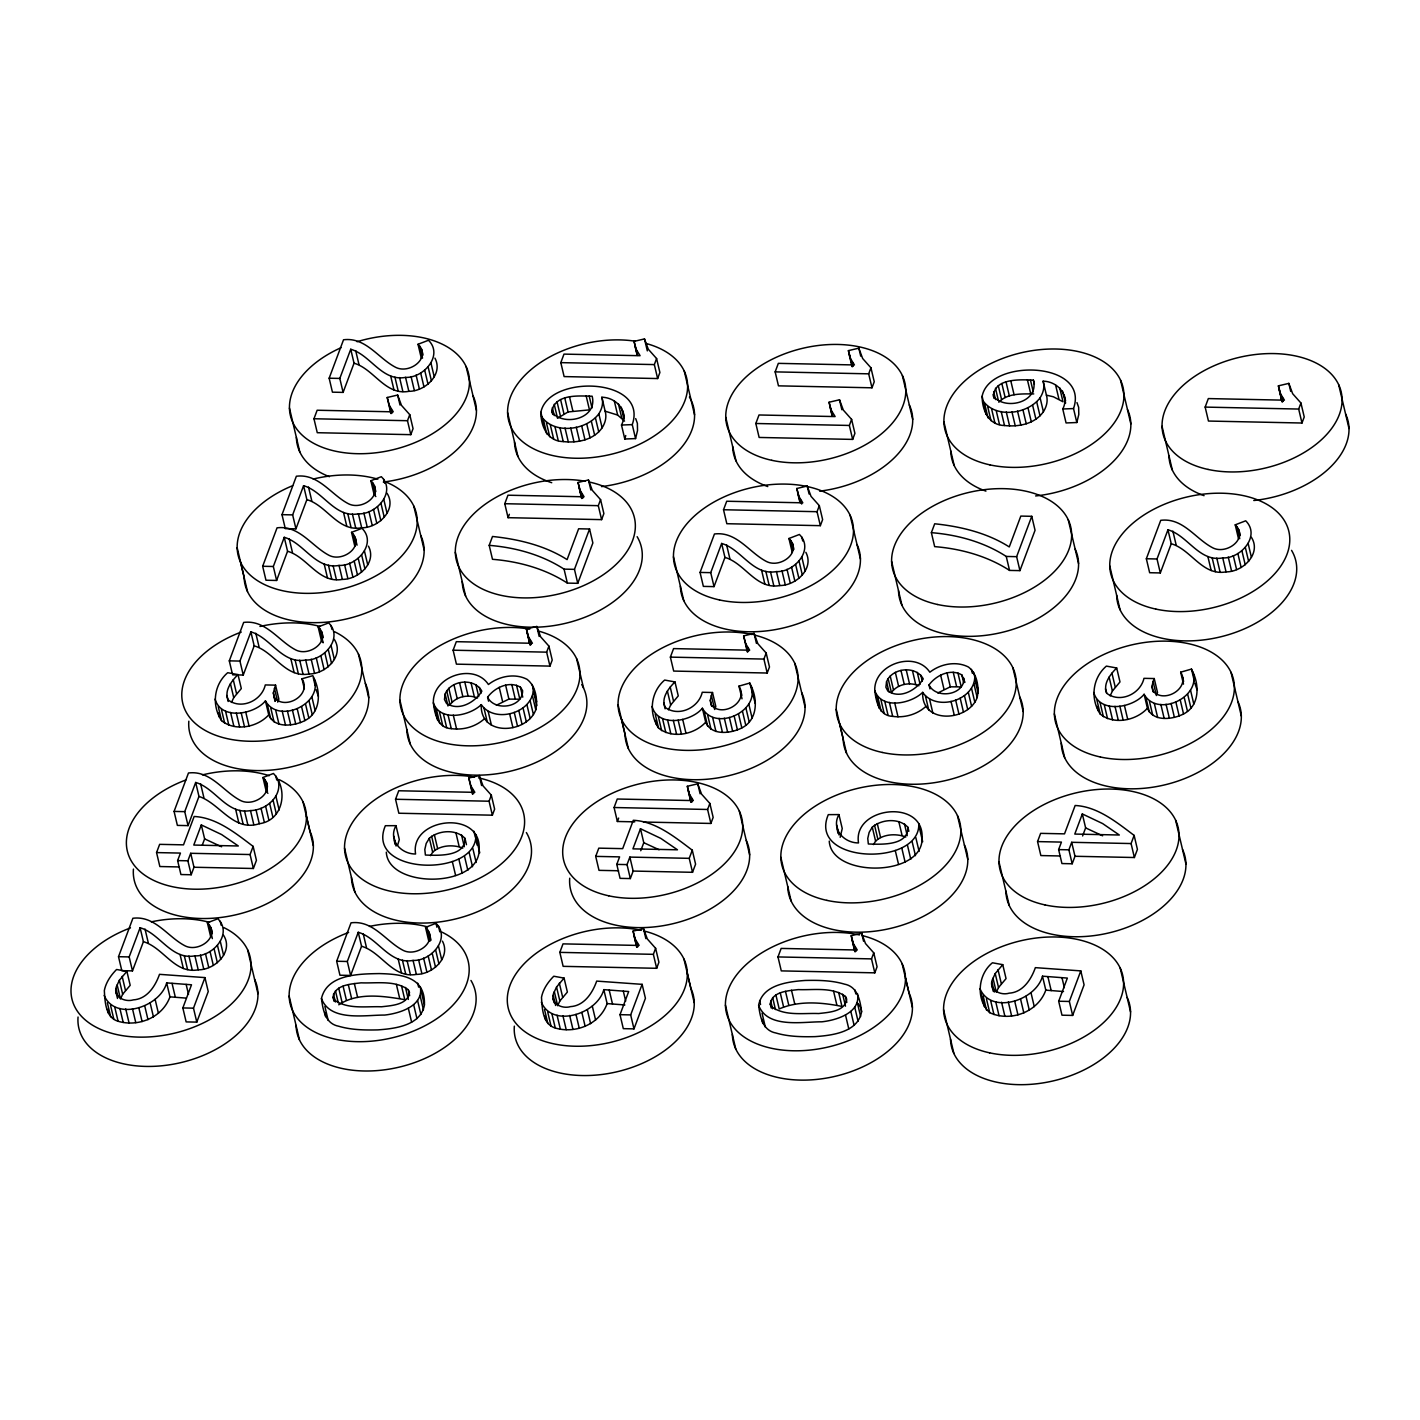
<?xml version="1.0" encoding="UTF-8"?>
<svg xmlns="http://www.w3.org/2000/svg" width="1420" height="1420" viewBox="0 0 1420 1420"><rect width="100%" height="100%" fill="white"/><g stroke="black" fill="none" stroke-linecap="round" stroke-linejoin="round"><path stroke-width="1.5" d="M386.311 852.16C388.175 888.902 480.705 888.512 479.161 848.663C480.741 809.293 409.617 817.938 415.581 854.006C400.848 854.094 387.962 839.877 396.002 825.659L385.37 825.712C364.319 875.181 477.741 878.146 475.86 834.694M829.262 841.084C831.126 877.826 923.639 877.436 922.095 837.587C923.674 798.235 852.55 806.862 858.514 842.93C843.782 843.018 830.895 828.801 838.936 814.583L828.304 814.636C807.27 864.105 920.675 867.07 918.793 823.635M433.366 702.811C432.301 676.364 473.925 662.359 488.427 684.493C499.041 676.168 514.75 672.973 527.068 679.328C535.731 686.002 537.914 699.598 535.766 709.805C527.015 733.838 479.694 737.033 481.291 704.639C469.576 716.071 439.969 722.212 433.366 702.811C434.662 713.674 437.68 728.158 451.276 728.637C463.186 730.306 475.7 726.774 484.593 718.609M874.773 690.528C873.708 664.098 915.332 650.094 929.834 672.228C940.448 663.885 956.175 660.708 968.476 667.045C977.137 673.719 979.321 687.316 977.173 697.522C968.422 721.573 921.101 724.768 922.698 692.374C910.983 703.787 881.376 709.947 874.773 690.528C876.069 701.391 879.086 715.893 892.683 716.372C904.593 718.041 917.107 714.509 926 706.326M878.075 704.497L878.181 700.237M117.168 984.983C111.364 995.651 123.984 1002.715 133.338 999.875C147.076 999.059 155.383 986.101 159.501 974.333L204.941 977.599L208.243 991.55L196.794 1022.116L186.144 1021.903L182.843 1007.934L191.505 984.788L166.655 982.889L169.956 996.84C162.59 1017.412 138.379 1027.352 118.091 1021.264C105.4 1017.554 104.974 1001.437 104.334 990.574C105.896 982.374 110.831 975.327 116.582 969.487L126.895 971.351L130.196 985.32L122.67 994.231L120.469 998.952L117.168 984.983L119.369 980.261L126.895 971.351M554.35 991.728C548.546 1002.396 561.166 1009.46 570.52 1006.62C584.241 1005.804 592.566 992.864 596.684 981.096L642.124 984.344L645.425 998.313L633.977 1028.879L623.309 1028.648L620.007 1014.679L628.687 991.533L603.819 989.633L607.121 1003.585C599.772 1024.157 575.561 1034.097 555.273 1028.009C542.582 1024.317 542.156 1008.182 541.499 997.319C543.079 989.119 548.014 982.072 553.764 976.232L564.077 978.096L567.379 992.065L559.853 1000.976L557.652 1005.697L554.35 991.728L556.551 987.024L564.077 978.096M993.024 978.291C987.202 988.941 999.84 996.023 1009.194 993.166C1022.915 992.349 1031.239 979.409 1035.357 967.641L1080.797 970.889L1084.081 984.859L1072.65 1015.424L1061.982 1015.194L1058.681 1001.242L1067.361 978.078L1042.493 976.179L1045.794 990.148C1038.038 1012.069 1010.33 1022.365 989.722 1012.673C975.735 999.822 977.617 974.723 992.438 962.778L1002.751 964.659L1006.052 978.611L998.526 987.521L996.307 992.243L993.024 978.291L995.225 973.57L1002.751 964.659M215.095 699.101C220.952 720.437 254.233 714.597 265.433 700.894L268.735 714.863C257.481 727.306 235.081 731.797 221.538 720.65C211.474 705.314 213.763 684.653 227.697 672.707L238.01 674.589L241.311 688.558L233.732 697.646L231.478 702.456M652.046 706.45C657.904 727.785 691.185 721.928 702.385 708.243L705.687 722.194C694.433 734.637 672.033 739.145 658.507 727.981C648.425 712.662 650.715 692.001 664.649 680.056L674.979 681.937L678.263 695.889L670.684 704.995L668.447 709.805M1093.773 692.498C1099.63 713.834 1132.894 707.976 1144.112 694.291L1147.413 708.243C1136.16 720.685 1113.759 725.194 1100.216 714.047C1090.134 698.711 1092.441 678.05 1106.375 666.104L1116.688 667.986L1119.989 681.937L1112.41 691.043L1110.156 695.853M964.002 678.334C964.34 695.409 935.922 699.403 929.017 684.937C936.064 675.228 950.601 668.305 961.819 674.926L964.943 682.328M445.152 694.025L444.46 699.492L446.483 703.361C458.891 711.58 474.901 702.456 481.841 691.185C474.582 677.5 450.708 679.967 445.152 694.025L447.974 705.988M840.178 837.321L842.237 828.534L838.936 814.583M886.559 681.742L885.867 687.227L887.89 691.096C900.298 699.297 916.308 690.191 923.248 678.92C915.989 665.234 892.115 667.684 886.559 681.742L888.92 691.717M333.061 997.248C334.694 984.663 351.184 984.042 361.088 982.835C376.548 983.474 394.902 979.995 408.232 989.687L409.51 992.385C407.877 1004.969 391.387 1005.591 381.501 1006.78C366.023 1006.159 347.687 1009.638 334.339 999.946L333.061 997.248L334.002 1001.224M770.243 1003.993C771.876 991.408 788.366 990.787 798.253 989.598C813.713 990.219 832.067 986.74 845.415 996.432L846.693 999.13C845.06 1011.714 828.57 1012.336 818.665 1013.543C803.205 1012.904 784.852 1016.383 771.522 1006.691L770.243 1003.993L771.184 1007.987M277.716 702.137L278.852 699.119L275.551 685.15L265.291 684.937C261.777 700.486 241.879 709.822 228.549 700.255C223.437 691.327 231.762 680.748 238.01 674.589M321.452 998.526C327.061 974.12 359.171 973.925 379.229 973.587C401.239 974.156 425.574 976.516 424.42 1005.058C420.711 1025.63 394.92 1028.666 377.844 1029.89C364.709 1030.192 351.344 1029.979 338.67 1026.234C325.322 1023.713 322.926 1009.904 321.452 998.526C330.239 1021.885 364.709 1014.945 384.642 1015.069C399.428 1013.454 423.923 1005.999 420.302 986.882M551.812 410.451C556.232 393.73 578.685 395.949 592.158 396.215C597.838 418.367 564.805 426.603 552.345 412.812L551.812 410.451L552.753 414.427M712.503 692.498L711.367 695.516L714.668 709.467L715.804 706.45L712.503 692.498L702.243 692.268C698.729 707.834 678.831 717.171 665.501 707.604C660.389 698.658 668.713 688.079 674.979 681.937M758.635 1005.271C762.345 984.699 788.135 981.681 805.211 980.457C818.328 980.155 831.694 980.35 844.385 984.113C857.733 986.616 860.129 1000.443 861.585 1011.803C857.893 1032.375 832.084 1035.411 815.009 1036.635C801.892 1036.937 788.526 1036.724 775.852 1032.979C762.504 1030.476 760.091 1016.649 758.635 1005.271C767.421 1028.648 801.892 1021.708 821.825 1021.814C836.611 1020.217 861.088 1012.744 857.467 993.627M1033.423 380.152C1039.12 402.304 1006.07 410.54 993.627 396.748C993.325 378.057 1020.376 379.513 1033.423 380.152L1034.381 384.145M1154.229 678.547L1153.093 681.564L1156.395 695.516L1157.513 692.498L1154.229 678.547L1143.97 678.334C1140.438 693.883 1120.557 703.219 1107.209 693.652C1102.115 684.706 1110.422 674.145 1116.688 667.986M540.878 412.315C548.244 374.028 648.745 377.241 632.255 424.615L635.557 438.585L624.782 439.011L621.498 425.041C628.829 411.019 616.085 397.423 601.849 397.245A43.47 26.998 -13.3 0 1 598.832 413.823L602.133 427.793C593.596 440.058 577.23 443.182 563.243 441.567C547.534 441.371 540.789 426.231 540.878 412.315L544.179 426.284M982.143 396.269C989.509 357.964 1090.01 361.195 1073.52 408.57L1076.821 422.521L1066.065 422.947L1062.764 408.995C1070.094 394.973 1057.35 381.377 1043.114 381.181A43.47 26.998 -13.3 0 1 1040.097 397.777L1043.398 411.729C1034.861 423.994 1018.495 427.118 1004.508 425.521C988.799 425.325 982.054 410.185 982.143 396.269L986.03 414.356M275.036 701.373L273.332 692.889L275.551 685.15M702.385 708.243C716.035 732.862 763.587 709.556 749.778 683.038L738.95 686.126C749.21 702.403 721.892 718.183 711.047 704.728L710.284 700.237L711.367 695.516M1144.112 694.291C1157.761 718.91 1205.314 695.605 1191.486 669.086L1180.677 672.175C1190.936 688.452 1163.601 704.231 1152.774 690.777L1151.993 686.286L1153.093 681.564M635.557 438.585L637.527 430.562L637.385 423.355L635.698 418.616M1076.821 422.521L1078.792 414.516L1078.65 407.309L1076.964 402.57M481.291 704.639C494.976 724.484 534.435 712.467 533.352 687.83M922.698 692.374C936.383 712.219 975.842 700.184 974.759 675.565M624.782 439.011L625.741 435.549M397.653 845.095L399.304 839.61L396.002 825.659M313.962 418.758L317.157 410.238L393.269 411.836L389.382 405.517L387.216 397.493L397.653 395.044L401.469 405.357L409.759 414.658L413.06 428.627L410.788 434.662L317.264 432.709L313.962 418.758L407.487 420.711L409.759 414.658M329.156 378.217L343.533 339.77C365.863 336.948 378.288 358.461 395.772 367.389C409.759 374.401 431.875 357.68 418.012 344.279L428.503 340.267C443.768 355.461 423.373 378.27 405.552 377.383C381.909 381.785 370.744 354.964 350.74 349.249L339.806 378.43L343.108 392.399L332.44 392.168L329.156 378.217L339.806 378.43M262.664 566.278L277.06 527.832C299.371 525.009 311.796 546.505 329.28 555.451C343.267 562.444 365.401 545.741 351.539 532.34L362.011 528.329C377.276 543.523 356.881 566.332 339.06 565.426C315.435 569.828 304.253 543.026 284.248 537.31L273.332 566.491L276.616 580.46L265.966 580.23L262.664 566.278L273.332 566.491M281.994 514.661L296.372 476.233C318.701 473.392 331.126 494.905 348.61 503.834C362.597 510.845 384.731 494.124 370.851 480.741L381.341 476.712C396.606 491.923 376.211 514.715 358.39 513.827C334.747 518.229 323.582 491.409 303.578 485.693L292.644 514.892L295.946 528.843L285.296 528.63L281.994 514.661L292.644 514.892M156.555 852.586L159.643 844.35L183.517 844.847L194.149 816.482C216.532 817.547 235.809 833.345 253.133 846.391L256.434 860.342L253.381 868.49L193.99 867.247L191.185 874.755L180.926 874.542L177.624 860.591L180.446 853.083L156.555 852.586L159.856 866.537L179.399 866.946M118.517 956.707L132.894 918.261C155.224 915.438 167.649 936.952 185.132 945.88C199.119 952.873 221.254 936.17 207.373 922.769L217.863 918.758C233.129 933.952 212.734 956.76 194.913 955.855C171.27 960.257 160.105 933.455 140.101 927.739L129.167 956.92L132.468 970.889L121.818 970.659L118.517 956.707L129.167 956.92M232.117 672.814L229.294 660.85L243.672 622.422C266.002 619.582 278.427 641.094 295.91 650.023C309.897 657.034 332.031 640.313 318.151 626.93L328.641 622.901C343.906 638.112 323.511 660.903 305.69 660.016C282.048 664.418 270.883 637.615 250.879 631.882L239.945 661.081L243.246 675.033L232.596 674.819M198.977 796.425L188.043 825.623L177.376 825.393L174.074 811.423L188.47 772.995C210.799 770.155 223.206 791.668 240.708 800.596C254.695 807.607 276.811 790.904 262.948 777.503L273.439 773.474C288.704 789.413 283.29 820.582 259.292 823.724C233.537 832.226 219.976 803.418 198.977 796.425L195.676 782.455C215.68 788.189 226.845 814.991 250.488 810.589C265.771 810.305 282.633 796.389 278.054 780.024M188.043 825.623L184.742 811.654L195.676 782.455M343.108 392.399L354.041 363.2L350.74 349.249M276.616 580.46L287.55 551.262L284.248 537.31M295.946 528.843L306.88 499.645L303.578 485.693M132.468 970.889L143.402 941.691L140.101 927.739M243.246 675.033L254.18 645.851L250.879 631.882M191.185 874.755L187.884 860.804L190.688 853.296L250.08 854.538L253.133 846.391M201.32 824.931L193.777 845.06L238.311 845.983L221.644 834.569L201.32 824.931L204.622 838.883L202.35 844.918M196.794 1022.116L193.493 1008.164L204.941 977.599M489.19 545.351L492.509 536.476C518.424 539.174 544.925 545.493 567.095 559.604L578.632 528.772L589.566 529.003L592.868 542.955L577.762 583.318L567.361 583.105C545.12 568.674 518.761 561.433 492.491 559.303L489.19 545.351C515.46 547.481 541.819 554.723 564.059 569.136L574.461 569.349L589.566 529.003M504.774 503.709L507.969 495.207L584.082 496.787L580.194 490.486L578.029 482.463L588.466 479.995L592.282 490.326L600.571 499.627L603.873 513.578L601.601 519.631L508.076 517.679L504.774 503.709L598.299 505.662L600.571 499.627M395.541 799.265L398.736 790.762L474.848 792.342L470.943 786.041L468.795 778.018L479.232 775.568L483.048 785.881L491.338 795.182L494.622 809.134L492.367 815.186L398.842 813.234L395.541 799.265L489.066 801.217L491.338 795.182M336.664 961.251L351.042 922.822C373.371 919.982 385.796 941.495 403.28 950.424C417.267 957.435 439.383 940.732 425.521 927.331L436.011 923.302C451.276 938.514 430.881 961.322 413.06 960.417C389.417 964.819 378.252 938.017 358.248 932.283L347.314 961.482L350.616 975.451L339.948 975.22L336.664 961.251L347.314 961.482M453.122 650.2L456.317 641.68L532.429 643.278L528.542 636.976L526.376 628.953L536.813 626.486L540.629 636.799L548.919 646.118L552.22 660.069L549.948 666.104L456.423 664.152L453.122 650.2L546.647 652.153L548.919 646.118M560.811 362.632L563.989 354.112L640.101 355.71L636.213 349.409L634.048 341.386L644.485 338.918L648.301 349.249L656.59 358.55L659.892 372.502L657.637 378.554L564.113 376.584L560.811 362.632L654.336 364.585L656.59 358.55M508.076 517.679L509.354 514.271M350.616 975.451L361.55 946.252L358.248 932.283M700.06 572.438L714.455 533.991C736.785 531.151 749.192 552.664 766.676 561.592C780.68 568.603 802.797 551.901 788.934 538.5L799.407 534.47C814.672 549.682 794.277 572.491 776.456 571.585C752.831 575.987 741.648 549.185 721.644 543.452L710.728 572.65L714.029 586.62L703.361 586.389L700.06 572.438L710.728 572.65M723.525 509.744L726.721 501.242L802.832 502.822L798.945 496.521L796.78 488.498L807.217 486.03L811.033 496.361L819.322 505.662L822.624 519.614L820.352 525.666L726.827 523.714L723.525 509.744L817.05 511.697L819.322 505.662M755.83 423.497L759.008 414.977L835.137 416.575L831.232 410.256L829.067 402.233L839.504 399.783L843.338 410.096L851.609 419.397L854.911 433.366L852.657 439.401L759.132 437.449L755.83 423.497L849.355 425.45L851.609 419.397M775.16 371.88L778.337 363.36L854.449 364.958L850.562 358.656L848.397 350.633L858.834 348.166L862.65 358.497L870.939 367.798L874.241 381.749L871.986 387.802L778.462 385.849L775.16 371.88L868.685 373.833L870.939 367.798M559.835 952.376L563.012 943.874L639.142 945.454L635.237 939.153L633.072 931.13L643.509 928.662L647.342 938.993L655.614 948.294L658.916 962.245L656.661 968.298L563.136 966.345L559.835 952.376L653.36 954.329L655.614 948.294M595.708 856.384L598.796 848.148L622.688 848.645L633.302 820.281C655.685 821.346 674.962 837.161 692.285 850.189L695.587 864.159L692.534 872.306L633.16 871.063L630.338 878.572L620.078 878.359L616.795 864.389L619.599 856.881L595.708 856.384L599.009 870.353L618.552 870.762M634.775 821.843L617.363 821.488L614.079 807.518L617.256 799.016L693.368 800.596L689.481 794.295L687.316 786.272L697.753 783.822L701.569 794.135L709.858 803.436L713.159 817.405L710.887 823.44L643.473 822.038M670.382 657.123L673.577 648.603L749.689 650.2L745.802 643.899L743.636 635.876L754.073 633.409L757.889 643.739L766.179 653.04L769.48 666.992L767.208 673.027L673.683 671.074L670.382 657.123L763.907 659.075L766.179 653.04M617.363 821.488L618.641 818.08M714.029 586.62L724.946 557.421L721.644 543.452M630.338 878.572L627.036 864.602L629.859 857.094L689.232 858.337L692.285 850.189M640.473 828.73L632.929 848.858L677.464 849.799L660.797 838.386L640.473 828.73L643.775 842.699L640.757 850.74M633.977 1028.879L630.675 1014.909L642.124 984.344M710.887 823.44L707.604 809.471L709.858 803.436M931.378 532.66L934.697 523.785C960.612 526.483 987.095 532.802 1009.265 546.931L1020.82 516.081L1031.754 516.312L1035.056 530.281L1019.933 570.627L1009.549 570.414C987.29 556.001 960.949 548.741 934.662 546.629L931.378 532.66C957.648 534.79 983.989 542.032 1006.247 556.445L1016.631 556.675L1031.754 516.312M777.982 956.938L781.16 948.418L857.272 950.015L853.384 943.714L851.219 935.691L861.656 933.224L865.49 943.537L873.761 952.856L877.063 966.807L874.809 972.842L781.284 970.889L777.982 956.938L871.507 958.89L873.761 952.856M1037.558 841.598L1040.629 833.362L1064.521 833.859L1075.153 805.495C1097.536 806.56 1116.794 822.375 1134.136 835.404L1137.42 849.373L1134.385 857.52L1074.993 856.278L1072.189 863.768L1061.929 863.555L1058.628 849.604L1061.432 842.096L1037.558 841.598L1040.86 855.568L1060.403 855.976M1146.348 558.752L1160.744 520.323C1183.073 517.484 1195.48 538.996 1212.964 547.925C1226.969 554.936 1249.085 538.216 1235.222 524.832L1245.713 520.803C1260.96 536.014 1240.565 558.805 1222.744 557.918C1199.119 562.32 1187.954 535.5 1167.95 529.784L1157.016 558.983L1160.318 572.934L1149.65 572.721L1146.348 558.752L1157.016 558.983M1205.154 407.096L1208.331 398.576L1284.443 400.174L1280.556 393.873L1278.39 385.849L1288.827 383.382L1292.661 393.713L1300.933 403.014L1304.234 416.965L1301.98 423.018L1208.456 421.048L1205.154 407.096L1298.679 409.049L1300.933 403.014M1160.318 572.934L1171.252 543.736L1167.95 529.784M1072.189 863.768L1068.887 849.817L1071.692 842.308L1131.083 843.551L1134.136 835.404M1082.324 813.944L1074.78 834.072L1119.315 835.013L1102.648 823.582L1082.324 813.944L1085.625 827.895L1082.608 835.954M1072.65 1015.424L1069.349 1001.455L1080.797 970.889M354.041 363.2C374.046 368.934 385.211 395.736 408.853 391.334C424.899 391.458 443.643 374.472 434.928 358.106M306.88 499.645C326.884 505.378 338.049 532.18 361.692 527.778C378.306 528.062 397.493 509.585 387.021 493.219M287.55 551.262C307.554 556.995 318.719 583.797 342.362 579.395C358.426 579.502 377.152 562.533 368.437 546.167M254.18 645.851C274.184 651.567 285.349 678.37 308.992 673.967C325.606 674.251 344.794 655.774 334.321 639.408M143.402 941.691C163.406 947.424 174.571 974.226 198.214 969.824C214.828 970.091 234.016 951.631 223.543 935.247M361.55 946.252C381.554 951.968 392.719 978.788 416.362 974.386C432.408 974.493 451.152 957.506 442.436 941.14M724.946 557.421C744.95 563.136 756.132 589.957 779.757 585.555C795.821 585.661 814.565 568.692 805.85 552.309M1171.252 543.736C1191.256 549.469 1202.42 576.272 1226.046 571.87C1242.66 572.153 1261.847 553.676 1251.393 537.292M265.433 700.894C279.083 725.531 326.635 702.208 312.826 675.689L301.998 678.778L304.359 688.753M268.735 714.863C274.646 728.673 293.78 726.223 304.874 720.597C320.529 712.716 320.991 692.694 314.139 678.529M705.687 722.194C711.597 736.004 730.732 733.572 741.826 727.928C757.481 720.064 757.943 700.024 751.091 685.878M1147.413 708.243C1153.324 722.052 1172.458 719.62 1183.552 713.976C1199.19 706.113 1199.669 686.091 1192.818 671.926M166.655 982.889C160.052 1007.241 115.215 1021.743 104.157 995.42M603.819 989.633C597.234 1013.986 552.38 1028.488 541.322 1002.165M1042.493 976.179C1035.908 1000.532 991.053 1015.034 979.995 988.71M429.355 838.261L426.195 843.444L424.811 849.497L425.396 855.035C438.389 855.497 465.316 857.005 464.961 838.35C456.246 828.889 438.691 830.132 429.355 838.261L432.656 852.213L430.544 855.674M872.288 827.185L869.146 832.368L867.762 838.421L868.33 843.977C881.341 844.421 908.25 845.929 907.912 827.274C899.197 817.813 881.642 819.056 872.288 827.185L875.59 841.155L873.495 844.598M477.546 698.019C468.245 694.096 456.068 696.386 450.016 704.817L446.714 690.848M918.953 685.736C909.652 681.831 897.476 684.103 891.423 692.534L888.121 678.565M541.464 416.45C553.853 434.804 586.424 430.508 598.832 413.823M982.729 400.404C995.118 418.758 1027.689 414.445 1040.097 397.777M487.61 697.22C494.657 687.511 509.194 680.571 520.412 687.191L522.596 690.617C522.933 707.675 494.515 711.686 487.61 697.22L488.569 701.196M586.158 395.896L589.46 409.865L568.071 411.942L557.528 418.279L554.226 404.309M998.793 402.215C1007.668 392.932 1021.992 393.961 1033.742 393.908M432.656 852.213C440.519 844.918 453.246 844.456 462.902 848.024M875.59 841.155C883.453 833.842 896.18 833.398 905.853 836.966M338.759 1004.792C357.716 992.136 383.489 995.988 404.789 999.68L401.487 985.711M496.397 705.243L508.91 699.101L519.827 699.19L516.525 685.221M937.803 692.978L950.317 686.818L961.233 686.907L957.932 672.956M838.67 992.456L841.971 1006.425C821.577 1002.307 798.697 1000.425 779.207 1008.945L775.906 994.976M621.498 425.041L632.255 424.615M1062.764 408.995L1073.52 408.57M229.294 660.85L239.945 661.081M614.079 807.518L707.604 809.471M174.074 811.423L184.742 811.654M1058.628 849.604L1068.887 849.817M616.795 864.389L627.036 864.602M177.624 860.591L187.884 860.804M1058.681 1001.242L1069.349 1001.455M620.007 1014.679L630.675 1014.909M182.843 1007.934L193.493 1008.164M1045.794 990.148L1063.527 991.533M607.121 1003.585L624.871 1004.969M169.956 996.84L185.931 998.1M1043.114 381.181L1046.416 395.15L1053.427 396.801L1062.994 401.771L1059.693 387.802M601.849 397.245L605.151 411.196L617.647 415.066L624.552 421.101M1085.625 827.895L1102.612 835.812M643.775 842.699L659.093 849.728M204.622 838.883L221.609 846.781M375.839 496.574L374.152 494.692L370.851 480.741M267.918 793.336L266.25 791.455L262.948 777.503M274.095 697.38C284.923 710.834 312.258 695.054 301.998 678.778M858.177 1003.869L860.768 1007.596L861.585 1011.803M1194.788 683.038L1197.042 689.729M316.127 689.659L318.382 696.332M978.06 689.516L973.552 672.21M536.653 701.799L532.145 684.476M544.623 1016.116L545.688 1020.181M107.458 1009.371L108.506 1013.436M1097.074 706.45L1098.104 710.621M655.348 720.401L656.377 724.573M218.396 713.071L219.425 717.224M755.333 703.681L749.778 683.038M1338.687 384.749L1349 428.52M1298.679 409.049L1301.98 423.018M1288.827 383.382L1290.709 391.37M1282.349 397.405L1283.307 401.398M1280.556 393.873L1282.438 401.842M1278.39 385.849L1281.692 399.801M1279.189 389.879L1282.029 401.842M1248.109 543.363L1251.41 557.332M1245.322 547.392L1248.624 561.344M1238.772 529.696L1240.193 535.677M1236.891 526.696L1239.731 538.677M1241.914 550.765L1245.216 564.734M1235.222 524.832L1238.524 538.784M1237.867 553.516L1241.169 567.485M1233.305 555.628L1236.607 569.58M1228.264 557.084L1231.566 571.053M1222.744 557.918L1226.046 571.87M1216.78 558.096L1220.082 572.065M1212.13 557.669L1215.431 571.639M1207.888 556.587L1211.189 570.538M1231.016 672.317L1241.329 716.071M1162.039 426.302L1172.334 470.073M1172.884 531.133L1176.186 545.085M1191.486 669.086L1194.326 681.05M1120.557 380.187L1130.852 423.959M1190.51 690.12L1193.812 704.072M1187.635 694.096L1190.936 708.047M1182.665 677.429L1183.606 681.422M1180.677 672.175L1183.499 684.138M1184.191 697.38L1187.493 711.349M1180.251 700.024L1183.552 713.976M1175.867 702.03L1179.168 715.982M1171.092 703.433L1174.393 717.384M1166.051 704.231L1169.352 718.183M1160.85 704.409L1164.151 718.378M1151.993 686.286L1153.413 692.268M1154.353 703.557L1157.655 717.526M1149.437 701.32L1152.738 715.272M1175.636 820.227L1185.931 863.999M1146.029 698.09L1149.33 712.041M1109.748 565.941L1120.043 609.712M1064.166 394.866L1065.586 400.848M1062.515 391.086L1065.621 403.102M1055.61 385.051L1058.912 399.002M1124.427 705.456L1127.728 719.408M1111.931 673.098L1115.215 687.049M1119.847 706.148L1123.149 720.117M1109.109 677.074L1112.41 691.043M1114.984 706.308L1118.285 720.277M1068.266 519.827L1078.561 563.598M1105.417 688.895L1106.375 692.889M1109.269 705.829L1112.57 719.798M1036.706 401.895L1040.008 415.865M1030.441 379.957L1033.281 391.92M1027.423 379.85L1030.725 393.802M1104.245 704.657L1107.547 718.626M1032.624 405.25L1035.926 419.202M1100.092 702.758L1103.393 716.709M1028.009 407.895L1031.31 421.864M1131.083 843.551L1134.385 857.52M1096.915 700.078L1100.216 714.047M1022.95 409.847L1026.252 423.817M1010.792 380.826L1014.093 394.778M1017.554 411.143L1020.838 425.095M1006.034 381.927L1009.336 395.896M1011.928 411.818L1015.229 425.769M1001.845 383.524L1005.147 397.476M1006.283 411.96L1009.584 425.929M998.278 385.601L1001.579 399.552M1001.206 411.551L1004.508 425.521M995.491 388.264L998.313 400.227M993.645 391.583L995.526 399.57M993.077 394.387L994.018 398.381M996.201 410.558L999.502 424.509M991.604 408.942L994.905 422.911M987.716 406.723L991 420.693M1120.238 968.156L1130.551 1011.928M984.699 403.883L988 417.853M1054.35 713.87L1064.663 757.641M1016.631 556.675L1019.933 570.627M1006.247 556.445L1009.549 570.414M1071.692 842.308L1074.993 856.278M1012.868 667.755L1023.181 711.526M943.892 421.74L954.187 465.511M1061.982 977.688L1064.343 987.663M1047.889 976.658L1051.19 990.627M974.919 679.363L978.22 693.333M902.41 375.625L912.705 419.397M971.44 669.352L972.38 673.346M973.871 683.57L977.173 697.522M971.529 688.309L974.83 702.279M968.298 692.303L971.599 706.272M961.819 674.926L963.701 682.896M964.428 695.587L967.73 709.538M1030.973 992.651L1034.275 1006.62M960.186 698.178L963.47 712.148M998.97 861.798L1009.265 905.569M953.228 672.246L956.53 686.215M1026.003 996.272L1029.305 1010.223M955.66 700.113L958.961 714.082M947.016 672.867L950.317 686.818M951.009 701.391L954.311 715.36M1020.536 998.988L1023.838 1012.957M940.626 675.033L943.927 689.002M868.685 373.833L871.986 387.802M1014.643 1000.905L1017.945 1014.856M858.834 348.166L860.715 356.154M1008.324 1001.987L1011.626 1015.957M998.011 969.665L1001.313 983.634M929.017 684.937L929.976 688.931M852.355 362.189L853.313 366.183M848.397 350.633L852.444 366.626M849.196 354.663L852.035 366.626M995.225 973.57L998.526 987.521M957.488 815.683L967.783 859.437M1001.579 1002.254L1004.881 1016.223M929.567 699.101L932.869 713.071M920.834 675.192L922.255 681.174M925.432 695.977L928.733 709.929M991.941 982.072L994.284 992.047M891.6 561.379L901.913 605.151M991.781 985.214L993.183 991.195M995.74 1001.774L999.041 1015.744M917.267 672.388L920.107 684.351M990.645 1000.603L993.947 1014.555M912.439 670.577L915.74 684.547M986.421 998.704L989.722 1012.673M849.355 425.45L852.657 439.401M906.226 669.885L909.528 683.854M983.208 996.112L986.509 1010.064M981.06 992.775L984.362 1006.744M839.504 399.783L841.865 409.759M900.954 670.382L904.256 684.333M895.328 672.334L898.611 686.304M831.232 410.256L832.653 416.237M829.067 402.233L832.368 416.202M829.884 406.262L832.226 416.237M890.198 676.009L893.499 689.978M894.707 702.847L898.008 716.816M850.118 515.265L860.431 559.036M919.379 827.771L922.681 841.723M889.381 702.403L892.683 716.372M884.749 701.303L888.05 715.272M915.793 837.463L919.095 851.414M880.879 699.563L884.181 713.532M877.844 697.202L881.145 711.154M912.155 841.705L915.456 855.674M907.912 827.274L908.853 831.268M875.785 694.185L879.086 708.154M904.416 823.689L907.238 835.67M907.486 845.29L910.788 859.26M943.572 1009.709L953.885 1053.48M898.807 821.594L902.108 835.563M901.824 848.219L905.126 862.188M817.05 511.697L820.352 525.666M895.257 850.473L898.558 864.425M807.217 486.03L809.098 494.018M800.738 500.053L801.679 504.047M877.276 823.547L880.577 837.498M796.78 488.498L800.347 502.502M797.578 492.527L799.939 502.502M874.542 825.18L877.844 839.131M801.803 537.009L802.744 541.002M902.091 963.594L909.031 992.917A91.519 56.853 -13.3 0 1 835.315 1076.289A91.519 56.853 -13.3 0 1 732.365 1034.47M905.481 978.06L912.403 1007.366M801.821 557.048L805.122 571M836.22 709.308L843.143 738.631A91.519 56.853 -13.3 0 0 946.093 780.432A91.519 56.853 -13.3 0 0 1019.808 697.06M839.593 723.756L846.515 753.079M799.034 561.06L802.335 575.029M792.484 543.363L793.886 549.362M790.603 540.381L792.963 550.356M795.608 564.45L798.91 578.419M788.934 538.5L792.236 552.469M791.579 567.201L794.88 581.153M787.017 569.296L790.301 583.265M781.976 570.769L785.26 584.721M871.507 958.89L874.809 972.842M836.664 825.002L839.025 834.978M776.456 571.585L779.757 585.555M837.161 829.386L838.102 833.362M861.656 933.224L863.555 941.211M794.738 663.193L805.034 706.965M770.492 571.781L773.793 585.732M855.195 947.246L856.136 951.24M765.841 571.355L769.143 585.306M853.384 943.714L855.266 951.684M851.219 935.691L854.52 949.643M852.018 939.72L854.858 951.684M725.744 417.196L736.039 460.95M761.599 570.254L764.901 584.223M854.875 989.918L855.816 993.911M857.325 1002.573L860.609 1016.543M854.751 1007.277L858.053 1021.246M850.811 1011.413L854.112 1025.364M845.415 996.432L846.817 1002.413M763.907 659.075L767.208 673.027M842.646 994.213L845.486 1006.176M845.486 1014.945L848.787 1028.914M754.073 633.409L756.434 643.384M833.558 991.142L836.859 1005.094M726.596 544.801L729.88 558.77M684.262 371.064L694.558 414.835M747.594 647.431L748.535 651.425M745.802 643.899L747.683 651.869M743.636 635.876L747.257 651.869M748.784 704.072L752.085 718.023M745.926 708.03L749.227 721.999M780.822 857.236L791.135 901.008M740.938 691.38L741.879 695.374M738.95 686.126L742.021 698.8M742.482 711.331L745.784 725.3M738.524 713.976L741.826 727.928M654.336 364.585L657.637 378.554M734.14 715.982L737.441 729.933M644.485 338.918L647.325 350.882M729.365 717.384L732.667 731.335M791.508 990.255L794.809 1004.224M724.324 718.165L727.626 732.134M636.213 349.409L637.633 355.39M634.048 341.386L637.349 355.337M634.846 345.415L637.207 355.373M785.491 991.355L788.792 1005.307M719.141 718.36L722.443 732.329M739.341 811.122L749.653 854.893M780.272 992.917L783.574 1006.869M710.284 700.237L711.686 706.219M712.645 717.508L715.928 731.477M673.453 556.835L683.765 600.607M707.71 715.272L711.012 729.223M772.64 997.585L775.462 1009.549M704.32 712.041L707.621 725.993M770.669 1000.781L772.569 1008.75M622.901 410.93L624.321 416.912M621.25 407.149L624.09 419.113M618.428 403.866L621.729 417.817M759.611 1000.532L760.552 1004.526M762.061 1013.206L765.362 1027.175M614.345 401.097L617.647 415.066M682.7 719.39L686.002 733.359M697.753 783.822L700.113 793.798M670.204 687.049L673.506 701.001M678.121 720.1L681.422 734.051M667.382 691.025L670.684 704.995M673.275 720.259L676.577 734.229M691.274 797.845L692.215 801.821M689.481 794.295L691.362 802.282M687.316 786.272L690.617 800.241M688.114 790.301L690.954 802.264M663.708 702.847L665.11 708.828M667.542 719.78L670.843 733.75M595.441 417.959L598.743 431.911M589.176 396.002L592.016 407.984M662.536 718.609L665.838 732.56M591.359 421.296L594.66 435.265M658.365 716.692L661.667 730.661M725.442 1005.165L735.737 1048.936M586.744 423.941L590.045 437.91M655.206 714.029L658.507 727.981M689.232 858.337L692.534 872.306M581.685 425.911L584.987 439.863M598.299 505.662L601.601 519.631M569.526 396.872L572.828 410.841M576.272 427.189L579.573 441.158M588.466 479.995L590.827 489.971M564.769 397.99L568.071 411.942M570.663 427.864L573.964 441.833M560.58 399.57L563.882 413.539M581.987 494.018L582.928 498.012M580.194 490.486L582.076 498.455M578.029 482.463L581.33 496.414M565.018 428.006L568.319 441.975M578.827 486.492L581.65 498.455M557.013 401.647L560.314 415.616M559.941 427.615L563.243 441.567M683.961 959.05L690.883 988.356A91.519 56.853 -13.3 0 1 614.256 1072.384A91.519 56.853 -13.3 0 1 514.342 1026.145M687.333 973.499L694.256 1002.804M552.38 407.646L554.261 415.616M554.936 426.603L558.237 440.573M618.073 704.746L624.995 734.069A91.519 56.853 -13.3 0 0 727.945 775.888A91.519 56.853 -13.3 0 0 801.661 692.516M621.445 719.212L628.368 748.517M550.339 425.006L553.64 438.957M546.434 422.787L549.735 436.739M543.434 419.947L546.718 433.899M574.461 569.349L577.762 583.318M564.059 569.136L567.361 583.105M653.36 954.329L656.661 968.298M629.859 857.094L633.16 871.063M643.509 928.662L645.869 938.638M576.591 658.631L583.514 687.954M637.047 942.685L637.988 946.678M635.237 939.153L637.118 947.122M633.072 931.13L636.373 945.081M633.87 935.159L636.71 947.122M507.597 412.634L517.909 456.406M546.647 652.153L549.948 666.104M623.327 991.142L625.67 1001.118M536.813 626.486L539.174 636.462M466.115 366.52L476.428 410.291M530.334 640.509L531.275 644.503M528.542 636.976L530.423 644.946M526.376 628.953L529.678 642.905M527.175 632.983L529.997 644.946M609.216 990.113L612.517 1004.082M533.512 691.647L536.813 705.616M532.465 695.835L535.766 709.805M530.121 700.592L533.423 714.544M526.891 704.586L530.192 718.538M520.412 687.191L522.755 697.167M523.022 707.852L526.323 721.822M592.3 1006.106L595.601 1020.057M518.779 710.444L522.063 724.413M511.821 684.529L515.123 698.498M587.33 1009.709L590.631 1023.678M514.253 712.378L517.554 726.348M430.917 362.828L434.218 376.779M505.609 685.132L508.91 699.101M581.863 1012.442L585.164 1026.411M428.112 366.857L431.414 380.808M509.603 713.674L512.904 727.626M421.562 349.16L422.983 355.142M419.699 346.161L422.521 358.142M424.704 370.23L428.006 384.199M418.012 344.279L421.314 358.248M499.219 687.316L502.52 701.267M575.97 1014.359L579.271 1028.311M420.675 372.981L423.976 386.932M569.651 1015.442L572.952 1029.411M416.095 375.075L419.397 389.044M559.338 983.119L562.639 997.088M455.305 552.273L465.618 596.045M556.551 987.024L559.853 1000.976M562.906 1015.708L566.207 1029.66M411.055 376.548L414.356 390.518M488.16 711.384L491.462 725.336M553.267 995.526L555.628 1005.502M479.428 687.457L480.847 693.439M553.108 998.668L554.048 1002.662M557.066 1015.229L560.367 1029.18M484.025 708.243L487.326 722.212M405.552 377.383L408.853 391.334M475.86 684.653L478.7 696.616M551.972 1014.057L555.273 1028.009M399.57 377.56L402.872 391.529M471.032 682.86L474.333 696.812M547.747 1012.158L551.049 1026.128M407.487 420.711L410.788 434.662M544.534 1009.567L547.836 1023.518M394.92 377.134L398.221 391.103M397.653 395.044L400.014 405.019M464.819 682.168L468.121 696.12M390.695 376.034L393.997 390.003M489.066 801.217L492.367 815.186M459.547 682.647L462.849 696.616M479.232 775.568L481.593 785.526M391.174 409.067L392.115 413.06M413.823 506.159L424.136 549.93M389.382 405.517L391.263 413.504M387.216 397.493L390.837 413.504M453.921 684.617L457.204 698.569M472.753 789.573L473.694 793.567M448.791 688.292L452.092 702.243M470.943 786.041L472.842 794.011M468.795 778.018L472.416 794.011M453.299 715.13L456.601 729.081M447.974 714.686L451.276 728.637M476.445 838.829L479.747 852.799M473.889 831.215L475.309 837.197M476.25 841.172L477.191 845.166M443.342 713.585L446.643 727.537M355.674 350.598L358.976 364.549M472.842 848.521L476.144 862.49M439.472 711.846L442.774 725.797M383.719 479.25L384.66 483.244M436.437 709.467L439.738 723.437M469.221 852.781L472.523 866.732M434.378 706.468L437.68 720.419M464.961 838.35L466.452 844.687M383.755 499.272L387.056 513.241M461.482 834.765L464.304 846.728M464.535 856.366L467.837 870.318M380.95 503.301L384.252 517.253M374.401 485.604L375.821 491.586M455.873 832.67L459.175 846.622M372.537 482.605L375.359 494.586M377.542 506.691L380.844 520.643M458.891 859.295L462.192 873.247M373.513 509.425L376.815 523.394M452.323 861.532L455.625 875.501M368.934 511.537L372.235 525.489M363.893 512.993L367.194 526.962M358.39 513.827L361.692 527.778M434.325 834.623L437.626 848.574M364.425 550.889L367.727 564.841M399.925 700.202L410.22 743.973M431.609 836.238L434.911 850.207M352.408 514.004L355.71 527.974M361.639 554.9L364.94 568.87M355.089 537.221L357.041 545.191M353.207 534.222L355.568 544.197M347.758 513.578L351.059 527.548M358.213 558.291L361.514 572.26M351.539 532.34L354.84 546.309M343.533 512.496L346.835 526.447M354.183 561.042L357.485 574.993M438.389 925.84L439.809 931.822M436.011 923.302L436.952 927.295M349.604 563.136L352.905 577.106M438.425 945.862L441.726 959.831M344.563 564.61L347.864 578.561M435.62 949.891L438.922 963.86M429.071 932.194L431.041 940.182M427.207 929.212L430.029 941.176M432.212 953.281L435.514 967.233M425.521 927.331L428.822 941.3M339.06 565.426L342.362 579.395M358.443 654.07L368.738 697.841M428.183 956.015L431.485 969.984M333.096 565.621L336.38 579.591M423.604 958.127L426.905 972.096M393.73 836.078L396.091 846.036M394.21 840.445L395.168 844.438M328.446 565.196L331.73 579.147M308.513 487.042L311.814 500.994M289.449 408.072L299.762 451.844M418.563 959.601L421.864 973.552M324.204 564.095L327.505 578.064M421.119 991.107L424.42 1005.058M413.06 960.417L416.362 974.386M417.693 983.172L418.634 987.148M420.142 995.828L423.444 1009.797M331.02 625.439L331.961 629.433M417.586 1000.532L420.888 1014.501M407.078 960.612L410.38 974.564M331.055 645.461L334.357 659.43M413.646 1004.65L416.947 1018.619M402.428 960.186L405.73 974.138M328.251 649.49L331.552 663.459M408.232 989.687L409.652 995.668M321.701 631.793L323.121 637.775M405.481 987.468L408.303 999.431M319.837 628.811L323.139 642.763L321.452 640.881L318.151 626.93M398.203 959.086L401.505 973.055M324.843 652.88L328.144 666.832M408.321 1008.2L411.623 1022.169M320.813 655.614L324.115 669.583M396.375 984.38L399.677 998.349M289.183 538.641L292.484 552.611M316.234 657.726L319.536 671.678M311.193 659.182L314.495 673.151M313.287 677.695L315.169 685.665M305.69 660.016L308.992 673.967M311.832 696.723L315.133 710.692M344.527 848.113L354.84 891.884M299.709 660.211L303.01 674.163M308.957 700.699L312.258 714.65M363.183 933.632L366.484 947.601M295.058 659.767L298.36 673.737M305.513 704L308.814 717.952M290.834 658.685L294.135 672.636M301.572 706.628L304.874 720.597M297.188 708.633L300.49 722.602M292.413 710.035L295.715 724.005M354.343 983.51L357.645 997.461M287.373 710.834L290.674 724.786M348.308 984.61L351.61 998.562M282.189 711.029L285.473 724.981M303.046 801.998L309.986 831.321A91.519 56.853 -13.3 0 1 233.359 915.35A91.519 56.853 -13.3 0 1 133.427 869.093M306.418 816.447L313.358 845.77M274.415 688.167L277.237 700.131M343.09 986.172L346.391 1000.124M273.332 692.889L275.214 700.876M237.158 547.712L244.098 577.035A91.519 56.853 -13.3 0 0 347.03 618.836A91.519 56.853 -13.3 0 0 420.764 535.464M275.675 710.178L278.977 724.129M240.548 562.16L247.47 591.483M255.813 633.231L259.114 647.2M338.723 988.231L342.025 1002.183M270.758 707.923L274.06 721.892M335.457 990.841L338.279 1002.804M267.368 704.693L270.67 718.662M333.505 994.018L335.386 1002.005M275.817 776.012L276.758 780.006M275.853 796.034L279.136 810.003M324.878 1006.46L328.18 1020.412M273.048 800.063L276.35 814.033M266.498 782.367L267.439 786.36M264.635 779.385L267.457 791.348M269.64 803.454L272.942 817.405M245.749 712.059L249.05 726.028M265.611 806.187L268.912 820.156M233.253 679.701L236.554 693.67M241.169 712.751L244.471 726.721M261.031 808.299L264.333 822.269M230.43 683.694L233.732 697.646M236.306 712.929L239.607 726.88M255.99 809.773L259.292 823.724M226.756 695.516L228.158 701.498M230.59 712.449L233.892 726.401M250.488 810.589L253.772 824.558M225.567 711.26L228.868 725.229M221.413 709.361L224.715 723.312M289.147 996.041L299.442 1039.813M244.506 810.784L247.808 824.736M218.254 706.681L221.538 720.65M239.856 810.359L243.157 824.31M250.08 854.538L253.381 868.49M235.631 809.258L238.915 823.227M247.666 949.927L257.961 993.698M200.61 783.804L203.912 797.774M220.242 921.296L221.183 925.272M220.277 941.318L223.579 955.269M217.473 945.347L220.774 959.299M210.923 927.65L212.343 933.632M209.059 924.651L212.361 938.62M214.065 948.72L217.366 962.689M207.373 922.769L210.675 936.738M190.688 853.296L193.99 867.247M210.036 951.471L213.337 965.422M205.456 953.566L208.758 967.535M200.415 955.039L203.717 968.99M194.913 955.855L198.214 969.824M188.931 956.05L192.232 970.02M184.28 955.624L187.582 969.576M180.056 954.524L183.357 968.493M186.144 984.397L188.505 994.373M172.051 983.368L175.352 997.319M145.035 929.088L148.337 943.04M155.117 999.36L158.419 1013.312M150.147 1002.964L153.449 1016.933M144.68 1005.697L147.982 1019.667M138.787 1007.614L142.089 1021.566M132.468 1008.697L135.77 1022.648M122.155 976.374L125.457 990.344M119.369 980.261L122.67 994.231M125.741 1008.963L129.042 1022.915M116.085 988.781L117.966 996.751M119.901 1008.484L123.203 1022.435M115.925 991.923L117.505 998.473M114.789 1007.295L118.091 1021.264M110.565 1005.413L113.866 1019.382M107.37 1002.804L110.671 1016.773M761.936 1019.24L762.753 1023.465M324.754 1012.478L325.57 1016.702M605.133 411.196A43.47 26.998 -13.3 0 1 602.133 427.793M1046.398 395.15A43.47 26.998 -13.3 0 1 1043.398 411.729M365.366 683.393A91.519 56.853 -13.3 0 1 288.739 767.421A91.519 56.853 -13.3 0 1 188.824 721.183M334.605 631.758A91.519 56.853 -13.3 0 1 326.121 720.455A91.519 56.853 -13.3 0 1 192.659 720.881A91.519 56.853 -13.3 0 1 241.258 632.06M259.949 626.468A91.519 56.853 -13.3 0 1 320.245 626.486M473.055 395.825A91.519 56.853 -13.3 0 1 383.329 482.037M329.422 476.694A91.519 56.853 -13.3 0 1 296.389 437.395M357.077 341.723A91.519 56.853 -13.3 0 1 467.535 393.979A91.519 56.853 -13.3 0 1 323.636 447.797A91.519 56.853 -13.3 0 1 340.977 347.74M384.163 481.309A91.519 56.853 -13.3 0 1 386.666 569.101A91.519 56.853 -13.3 0 1 250.808 575.615A91.519 56.853 -13.3 0 1 292.627 485.693M313.199 479.055A91.519 56.853 -13.3 0 1 377.827 479.179M279.225 779.669A91.519 56.853 -13.3 0 1 270.723 868.383A91.519 56.853 -13.3 0 1 137.261 868.809A91.519 56.853 -13.3 0 1 185.878 779.971M202.421 774.894A91.519 56.853 -13.3 0 1 269.214 775.693M254.588 979.25A91.519 56.853 -13.3 0 1 177.962 1063.26A91.519 56.853 -13.3 0 1 78.047 1017.022M223.827 927.597A91.519 56.853 -13.3 0 1 215.343 1016.312A91.519 56.853 -13.3 0 1 81.881 1016.738A91.519 56.853 -13.3 0 1 130.48 927.899M151.301 921.846A91.519 56.853 -13.3 0 1 209.468 922.325M581.738 684.617A91.519 56.853 -13.3 0 1 512.691 770.616A91.519 56.853 -13.3 0 1 406.848 729.507M538.393 631.048A91.519 56.853 -13.3 0 1 534.328 730.625A91.519 56.853 -13.3 0 1 399.943 701.09A91.519 56.853 -13.3 0 1 529.784 629.149M470.961 980.457A91.519 56.853 -13.3 0 1 401.913 1066.456A91.519 56.853 -13.3 0 1 296.07 1025.364M441.975 932.159A91.519 56.853 -13.3 0 1 433.49 1020.856A91.519 56.853 -13.3 0 1 300.028 1021.282A91.519 56.853 -13.3 0 1 348.628 932.461M369.448 926.408A91.519 56.853 -13.3 0 1 427.615 926.887M689.41 397.05A91.519 56.853 -13.3 0 1 601.476 486.598M551.741 482.711A91.519 56.853 -13.3 0 1 514.519 441.939M646.064 343.48A91.519 56.853 -13.3 0 1 642.674 442.703A91.519 56.853 -13.3 0 1 507.685 414.516A91.519 56.853 -13.3 0 1 635.326 341.226M637.136 536.689A91.519 56.853 -13.3 0 1 568.071 622.688A91.519 56.853 -13.3 0 1 462.245 581.596M589.318 482.037A91.519 56.853 -13.3 0 1 592.708 581.135A91.519 56.853 -13.3 0 1 455.412 554.261A91.519 56.853 -13.3 0 1 585.164 481.22M526.359 832.546A91.519 56.853 -13.3 0 1 457.293 918.527A91.519 56.853 -13.3 0 1 351.468 877.436M478.54 777.876A91.519 56.853 -13.3 0 1 481.93 876.992A91.519 56.853 -13.3 0 1 344.634 850.118A91.519 56.853 -13.3 0 1 474.386 777.077M754.322 635.042A91.519 56.853 -13.3 0 1 752.618 735.098A91.519 56.853 -13.3 0 1 618.055 704.196A91.519 56.853 -13.3 0 1 752.067 634.509M643.544 930.881A91.519 56.853 -13.3 0 1 641.84 1030.956A91.519 56.853 -13.3 0 1 507.277 1000.053A91.519 56.853 -13.3 0 1 641.29 930.366M909.332 404.948A91.519 56.853 -13.3 0 1 819.624 491.16M767.776 486.563A91.519 56.853 -13.3 0 1 732.667 446.501M857.059 544.588A91.519 56.853 -13.3 0 1 783.325 627.959A91.519 56.853 -13.3 0 1 680.393 586.14M746.281 840.427A91.519 56.853 -13.3 0 1 669.636 924.456A91.519 56.853 -13.3 0 1 569.722 878.217M861.691 935.443A91.519 56.853 -13.3 0 1 859.987 1035.499A91.519 56.853 -13.3 0 1 725.425 1004.597A91.519 56.853 -13.3 0 1 859.437 934.928M1127.48 409.51A91.519 56.853 -13.3 0 1 1035.624 495.953M985.924 491.125A91.519 56.853 -13.3 0 1 950.814 451.063M1075.188 549.149A91.519 56.853 -13.3 0 1 1001.473 632.521A91.519 56.853 -13.3 0 1 898.523 590.702M964.411 844.989A91.519 56.853 -13.3 0 1 890.695 928.36A91.519 56.853 -13.3 0 1 787.745 886.559M1127.178 997.479A91.519 56.853 -13.3 0 1 1053.445 1080.851A91.519 56.853 -13.3 0 1 950.512 1039.032M1182.558 849.55A91.519 56.853 -13.3 0 1 1108.842 932.922A91.519 56.853 -13.3 0 1 1005.893 891.103M1237.956 701.622A91.519 56.853 -13.3 0 1 1164.222 784.994A91.519 56.853 -13.3 0 1 1061.29 743.192M1291.561 550.356A91.519 56.853 -13.3 0 1 1222.514 636.355A91.519 56.853 -13.3 0 1 1116.67 595.264M1345.628 414.054A91.519 56.853 -13.3 0 1 1253.771 500.514M1204.071 495.669A91.519 56.853 -13.3 0 1 1168.962 455.625M771.77 460.311A91.519 56.853 -13.3 0 0 905.783 390.074A91.519 56.853 -13.3 0 0 769.729 360.502A91.519 56.853 -13.3 0 0 771.77 460.311M719.496 599.95A91.519 56.853 -13.3 0 0 853.491 529.713A91.519 56.853 -13.3 0 0 717.437 500.142A91.519 56.853 -13.3 0 0 719.496 599.95M608.718 895.807A91.519 56.853 -13.3 0 0 742.713 825.57A91.519 56.853 -13.3 0 0 606.659 795.999A91.519 56.853 -13.3 0 0 608.718 895.807M882.246 752.44A91.519 56.853 -13.3 0 0 1016.241 682.203A91.519 56.853 -13.3 0 0 880.205 652.632A91.519 56.853 -13.3 0 0 882.246 752.44M989.918 464.872A91.519 56.853 -13.3 0 0 1123.93 394.636A91.519 56.853 -13.3 0 0 987.876 365.064A91.519 56.853 -13.3 0 0 989.918 464.872M937.626 604.512A91.519 56.853 -13.3 0 0 1071.639 534.275A91.519 56.853 -13.3 0 0 935.585 504.703A91.519 56.853 -13.3 0 0 937.626 604.512M826.866 900.369A91.519 56.853 -13.3 0 0 960.861 830.132A91.519 56.853 -13.3 0 0 824.807 800.56A91.519 56.853 -13.3 0 0 826.866 900.369M989.616 1052.841A91.519 56.853 -13.3 0 0 1123.611 982.605A91.519 56.853 -13.3 0 0 987.557 953.033A91.519 56.853 -13.3 0 0 989.616 1052.841M1044.996 904.913A91.519 56.853 -13.3 0 0 1179.008 834.694A91.519 56.853 -13.3 0 0 1042.955 805.104A91.519 56.853 -13.3 0 0 1044.996 904.913M1100.394 757.002A91.519 56.853 -13.3 0 0 1234.388 686.765A91.519 56.853 -13.3 0 0 1098.334 657.194A91.519 56.853 -13.3 0 0 1100.394 757.002M1155.774 609.073A91.519 56.853 -13.3 0 0 1289.786 538.837A91.519 56.853 -13.3 0 0 1153.732 509.265A91.519 56.853 -13.3 0 0 1155.774 609.073M1208.065 469.434A91.519 56.853 -13.3 0 0 1342.077 399.197A91.519 56.853 -13.3 0 0 1206.024 369.626A91.519 56.853 -13.3 0 0 1208.065 469.434"/></g></svg>
